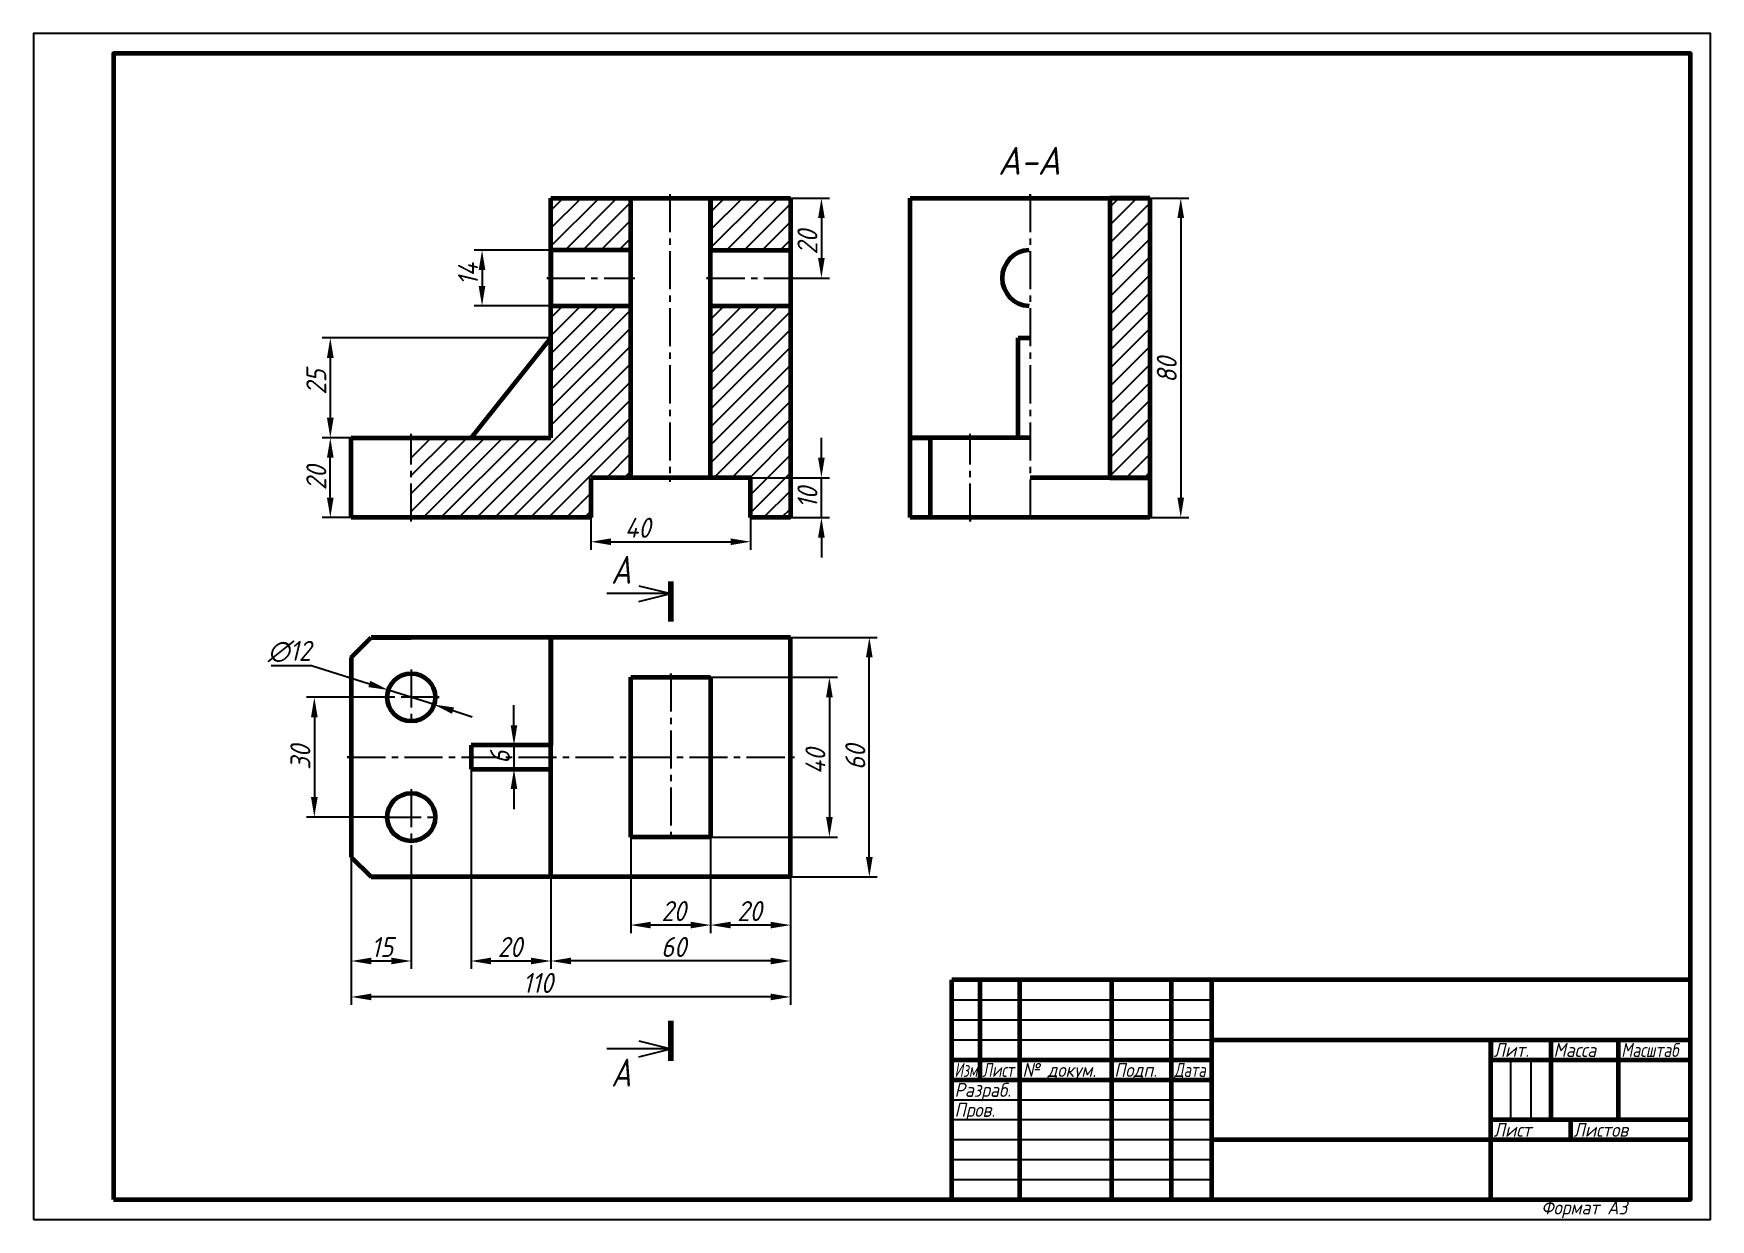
# Model space of a CAD drawing. Header units: millimetres. Extents: x 0 to 420, y 0 to 297.
import ezdxf

# ---------------------------------------------------------------- set-up
doc = ezdxf.new("R2010")
doc.units = ezdxf.units.MM
doc.header["$LTSCALE"] = 0.5
doc.linetypes.add('осевая2', pattern=[28.575, 19.05, -3.175, 3.175, -3.175])
doc.layers.get('0').update_dxf_attribs({"lineweight": 60})
doc.layers.get('Defpoints').update_dxf_attribs({"color": 5})
doc.layers.add('1-оси', color=50, linetype='осевая2')
doc.layers.add('3-размеры', color=6, linetype='Continuous')
doc.layers.add('2-штриховка', color=7, linetype='Continuous', true_color=0x00c7c7)
doc.layers.add('4-текст', color=7, linetype='Continuous', true_color=0x00ad00)
doc.styles.get("Standard").update_dxf_attribs({"font": 'isocpeui.ttf', "width": 0.9})
doc.dimstyles.new('Standart', dxfattribs={"dimtxt": 5, "dimasz": 5, "dimexe": 2, "dimexo": 0, "dimgap": 1, "dimtad": 1, "dimtoh": 1, "dimdec": 0, "dimtxsty": 'Standard', "dimcen": 2.5, "dimadec": 0, "dimazin": 0, "dimtfac": 1, "dimtdec": 0, "dimtmove": 0, "dimatfit": 3, "dimldrblk": 'DOTSMALL', "dimfxl": 1, "dimarcsym": 0})
pattern_1 = [(45, (-0.6718, -3.273), (-2.245064, 2.245064), [])]

# ---------------------------------------------------------------- blocks, each defined once
blk = doc.blocks.new('Vraz')
at = {"lineweight": -3}
for p, q in [((0, 0), (-16, 0)), ((-8, -2), (0, 0)), ((-7.99, 1.98), (0, 0))]:
    blk.add_line(p, q, dxfattribs=at)
at = {"lineweight": 100}
blk.add_line((0, 3), (0, -7), dxfattribs=at)
at = {"width": 0.8}
blk.add_text('A', height=7, dxfattribs=at).set_placement((-14.93, 2.46))
blk = doc.blocks.new('Nraz')
at = {"lineweight": 100}
blk.add_line((0, -3), (0, 7), dxfattribs=at)
at = {"lineweight": -3}
for p, q in [((0, 0), (-16, 0)), ((-8, 2), (0, 0)), ((-7.99, -1.98), (0, 0))]:
    blk.add_line(p, q, dxfattribs=at)
at = {"width": 0.8}
blk.add_text('A', height=7, dxfattribs=at).set_placement((-14.93, -9.46))
blk = doc.blocks.new('*D5')
at = {"layer": '3-размеры', "color": 0, "lineweight": -2, "transparency": 16777216}
for p, q in [((169.59, 85.77), (169.59, 71.73)), ((189.59, 85.77), (189.59, 71.73)), ((184.59, 73.73), (174.59, 73.73))]:
    blk.add_line(p, q, dxfattribs=at)
at = {"layer": '3-размеры', "color": 0, "transparency": 16777216}
for points in [[(174.59, 74.56), (174.59, 72.89), (169.59, 73.73)], [(184.59, 74.56), (184.59, 72.89), (189.59, 73.73)]]:
    blk.add_solid(points, dxfattribs=at)
at = {"layer": 'Defpoints', "color": 0, "transparency": 16777216}
for p in [(169.59, 85.77), (189.59, 85.77), (169.59, 73.73)]:
    blk.add_point(p, dxfattribs=at)
at = {"layer": '3-размеры', "color": 0, "transparency": 16777216, "insert": (179.33, 77.23), "char_height": 5, "attachment_point": 5}
blk.add_mtext('20', dxfattribs=at)
blk = doc.blocks.new('_DotSmall')
at = {"color": 0, "linetype": 'ByBlock', "const_width": 0.5}
blk.add_lwpolyline([(-0.0625, 0, 1), (0.0625, 0, 1)], format="xyb", close=True, dxfattribs=at)
blk = doc.blocks.new('*D6')
at = {"layer": '3-размеры', "color": 0, "lineweight": -2, "transparency": 16777216}
for p, q in [((149.59, 95.77), (149.59, 71.73)), ((169.59, 95.77), (169.59, 71.73)), ((164.59, 73.73), (154.59, 73.73))]:
    blk.add_line(p, q, dxfattribs=at)
at = {"layer": '3-размеры', "color": 0, "transparency": 16777216}
for points in [[(154.59, 74.56), (154.59, 72.89), (149.59, 73.73)], [(164.59, 74.56), (164.59, 72.89), (169.59, 73.73)]]:
    blk.add_solid(points, dxfattribs=at)
at = {"layer": 'Defpoints', "color": 0, "transparency": 16777216}
for p in [(149.59, 95.77), (169.59, 95.77), (149.59, 73.73)]:
    blk.add_point(p, dxfattribs=at)
at = {"layer": '3-размеры', "color": 0, "transparency": 16777216, "insert": (160.33, 77.23), "char_height": 5, "attachment_point": 5}
blk.add_mtext('20', dxfattribs=at)
blk = doc.blocks.new('*D7')
at = {"layer": '3-размеры', "color": 0, "lineweight": -2, "transparency": 16777216}
for p, q in [((129.59, 85.77), (129.59, 62.73)), ((189.59, 85.77), (189.59, 62.73)), ((184.59, 64.73), (134.59, 64.73))]:
    blk.add_line(p, q, dxfattribs=at)
at = {"layer": '3-размеры', "color": 0, "transparency": 16777216}
for points in [[(134.59, 65.56), (134.59, 63.89), (129.59, 64.73)], [(184.59, 65.56), (184.59, 63.89), (189.59, 64.73)]]:
    blk.add_solid(points, dxfattribs=at)
at = {"layer": 'Defpoints', "color": 0, "transparency": 16777216}
for p in [(129.59, 85.77), (189.59, 85.77), (129.59, 64.73)]:
    blk.add_point(p, dxfattribs=at)
at = {"layer": '3-размеры', "color": 0, "transparency": 16777216, "insert": (160.33, 68.23), "char_height": 5, "attachment_point": 5}
blk.add_mtext('60', dxfattribs=at)
blk = doc.blocks.new('*D8')
at = {"layer": '3-размеры', "color": 0, "lineweight": -2, "transparency": 16777216}
for p, q in [((109.59, 112.77), (109.59, 62.73)), ((129.59, 112.77), (129.59, 62.73)), ((114.59, 64.73), (124.59, 64.73))]:
    blk.add_line(p, q, dxfattribs=at)
at = {"layer": '3-размеры', "color": 0, "transparency": 16777216}
for points in [[(114.59, 65.56), (114.59, 63.89), (109.59, 64.73)], [(124.59, 65.56), (124.59, 63.89), (129.59, 64.73)]]:
    blk.add_solid(points, dxfattribs=at)
at = {"layer": 'Defpoints', "color": 0, "transparency": 16777216}
for p in [(109.59, 112.77), (129.59, 112.77), (129.59, 64.73)]:
    blk.add_point(p, dxfattribs=at)
at = {"layer": '3-размеры', "color": 0, "transparency": 16777216, "insert": (119.33, 68.23), "char_height": 5, "attachment_point": 5}
blk.add_mtext('20', dxfattribs=at)
blk = doc.blocks.new('*D9')
at = {"layer": '3-размеры', "color": 0, "lineweight": -2, "transparency": 16777216}
for p, q in [((59.52, 138.73), (69.65, 138.73)), ((69.65, 138.73), (84.11, 134.11)), ((100.3, 128.95), (88.87, 132.59)), ((105.06, 127.43), (109.83, 125.91))]:
    blk.add_line(p, q, dxfattribs=at)
at = {"layer": '3-размеры', "color": 0, "transparency": 16777216}
for points in [[(84.36, 134.91), (83.85, 133.32), (88.87, 132.59)], [(105.32, 128.22), (104.81, 126.63), (100.3, 128.95)]]:
    blk.add_solid(points, dxfattribs=at)
at = {"layer": 'Defpoints', "color": 0, "transparency": 16777216}
for p in [(88.87, 132.59), (100.3, 128.95)]:
    blk.add_point(p, dxfattribs=at)
at = {"layer": '3-размеры', "color": 0, "transparency": 16777216, "insert": (64.09, 142.23), "char_height": 5, "attachment_point": 5}
blk.add_mtext('∅12', dxfattribs=at)
blk = doc.blocks.new('*D11')
at = {"layer": '3-размеры', "color": 0, "lineweight": -2, "transparency": 16777216}
for p, q in [((88.59, 130.77), (68.33, 130.77)), ((70.33, 125.77), (70.33, 105.77)), ((88.59, 100.77), (68.33, 100.77))]:
    blk.add_line(p, q, dxfattribs=at)
at = {"layer": '3-размеры', "color": 0, "transparency": 16777216}
for points in [[(69.49, 125.77), (71.16, 125.77), (70.33, 130.77)], [(69.49, 105.77), (71.16, 105.77), (70.33, 100.77)]]:
    blk.add_solid(points, dxfattribs=at)
at = {"layer": 'Defpoints', "color": 0, "transparency": 16777216}
for p in [(88.59, 130.77), (70.33, 100.77), (88.59, 100.77)]:
    blk.add_point(p, dxfattribs=at)
at = {"layer": '3-размеры', "color": 0, "transparency": 16777216, "insert": (66.83, 115.73), "char_height": 5, "attachment_point": 5, "rotation": 90}
blk.add_mtext('30', dxfattribs=at)
blk = doc.blocks.new('*D12')
at = {"layer": '3-размеры', "color": 0, "lineweight": -2, "transparency": 16777216}
for p, q in [((120.33, 123.77), (120.33, 128.77)), ((109.59, 118.77), (122.33, 118.77)), ((120.33, 118.77), (120.33, 112.77)), ((109.59, 112.77), (122.33, 112.77)), ((120.33, 107.77), (120.33, 102.77))]:
    blk.add_line(p, q, dxfattribs=at)
at = {"layer": '3-размеры', "color": 0, "transparency": 16777216}
for points in [[(119.49, 123.77), (121.16, 123.77), (120.33, 118.77)], [(119.49, 107.77), (121.16, 107.77), (120.33, 112.77)]]:
    blk.add_solid(points, dxfattribs=at)
at = {"layer": 'Defpoints', "color": 0, "transparency": 16777216}
for p in [(109.59, 118.77), (109.59, 112.77), (120.33, 112.77)]:
    blk.add_point(p, dxfattribs=at)
at = {"layer": '3-размеры', "color": 0, "transparency": 16777216, "insert": (116.83, 115.77), "char_height": 5, "attachment_point": 5, "rotation": 90}
blk.add_mtext('6', dxfattribs=at)
blk = doc.blocks.new('*D13')
at = {"layer": '3-размеры', "color": 0, "lineweight": -2, "transparency": 16777216}
for p, q in [((94.59, 93.73), (94.59, 62.73)), ((79.59, 90.77), (79.59, 62.73)), ((84.59, 64.73), (89.59, 64.73))]:
    blk.add_line(p, q, dxfattribs=at)
at = {"layer": '3-размеры', "color": 0, "transparency": 16777216}
for points in [[(84.59, 65.56), (84.59, 63.89), (79.59, 64.73)], [(89.59, 65.56), (89.59, 63.89), (94.59, 64.73)]]:
    blk.add_solid(points, dxfattribs=at)
at = {"layer": 'Defpoints', "color": 0, "transparency": 16777216}
for p in [(94.59, 93.73), (79.59, 90.77), (94.59, 64.73)]:
    blk.add_point(p, dxfattribs=at)
at = {"layer": '3-размеры', "color": 0, "transparency": 16777216, "insert": (87.33, 68.23), "char_height": 5, "attachment_point": 5}
blk.add_mtext('15', dxfattribs=at)
blk = doc.blocks.new('*D14')
at = {"layer": '3-размеры', "color": 0, "lineweight": -2, "transparency": 16777216}
for p, q in [((79.59, 85.77), (79.59, 53.73)), ((189.59, 85.77), (189.59, 53.73)), ((184.59, 55.73), (84.59, 55.73))]:
    blk.add_line(p, q, dxfattribs=at)
at = {"layer": '3-размеры', "color": 0, "transparency": 16777216}
for points in [[(84.59, 56.56), (84.59, 54.89), (79.59, 55.73)], [(184.59, 56.56), (184.59, 54.89), (189.59, 55.73)]]:
    blk.add_solid(points, dxfattribs=at)
at = {"layer": 'Defpoints', "color": 0, "transparency": 16777216}
for p in [(79.59, 85.77), (189.59, 85.77), (79.59, 55.73)]:
    blk.add_point(p, dxfattribs=at)
at = {"layer": '3-размеры', "color": 0, "transparency": 16777216, "insert": (126.33, 59.23), "char_height": 5, "attachment_point": 5}
blk.add_mtext('110', dxfattribs=at)
blk = doc.blocks.new('*D15')
at = {"layer": '3-размеры', "color": 0, "lineweight": -2, "transparency": 16777216}
for p, q in [((169.59, 135.77), (201.33, 135.77)), ((199.33, 130.77), (199.33, 100.77)), ((169.59, 95.77), (201.33, 95.77))]:
    blk.add_line(p, q, dxfattribs=at)
at = {"layer": '3-размеры', "color": 0, "transparency": 16777216}
for points in [[(198.49, 130.77), (200.16, 130.77), (199.33, 135.77)], [(198.49, 100.77), (200.16, 100.77), (199.33, 95.77)]]:
    blk.add_solid(points, dxfattribs=at)
at = {"layer": 'Defpoints', "color": 0, "transparency": 16777216}
for p in [(169.59, 135.77), (169.59, 95.77), (199.33, 95.77)]:
    blk.add_point(p, dxfattribs=at)
at = {"layer": '3-размеры', "color": 0, "transparency": 16777216, "insert": (195.83, 114.73), "char_height": 5, "attachment_point": 5, "rotation": 90}
blk.add_mtext('40', dxfattribs=at)
blk = doc.blocks.new('*D16')
at = {"layer": '3-размеры', "color": 0, "lineweight": -2, "transparency": 16777216}
for p, q in [((189.59, 145.77), (211.33, 145.77)), ((209.33, 90.77), (209.33, 140.77)), ((189.59, 85.77), (211.33, 85.77))]:
    blk.add_line(p, q, dxfattribs=at)
at = {"layer": '3-размеры', "color": 0, "transparency": 16777216}
for points in [[(208.49, 140.77), (210.16, 140.77), (209.33, 145.77)], [(208.49, 90.77), (210.16, 90.77), (209.33, 85.77)]]:
    blk.add_solid(points, dxfattribs=at)
at = {"layer": 'Defpoints', "color": 0, "transparency": 16777216}
for p in [(189.59, 145.77), (209.33, 145.77), (189.59, 85.77)]:
    blk.add_point(p, dxfattribs=at)
at = {"layer": '3-размеры', "color": 0, "transparency": 16777216, "insert": (205.83, 115.73), "char_height": 5, "attachment_point": 5, "rotation": 90}
blk.add_mtext('60', dxfattribs=at)
blk = doc.blocks.new('*D17')
at = {"layer": '3-размеры', "color": 0, "lineweight": -2, "transparency": 16777216}
for p, q in [((189.59, 255.77), (199.33, 255.77)), ((197.33, 250.77), (197.33, 240.77)), ((189.59, 235.77), (199.33, 235.77))]:
    blk.add_line(p, q, dxfattribs=at)
at = {"layer": '3-размеры', "color": 0, "transparency": 16777216}
for points in [[(196.49, 250.77), (198.16, 250.77), (197.33, 255.77)], [(196.49, 240.77), (198.16, 240.77), (197.33, 235.77)]]:
    blk.add_solid(points, dxfattribs=at)
at = {"layer": 'Defpoints', "color": 0, "transparency": 16777216}
for p in [(189.59, 255.77), (189.59, 235.77), (197.33, 235.77)]:
    blk.add_point(p, dxfattribs=at)
at = {"layer": '3-размеры', "color": 0, "transparency": 16777216, "insert": (193.83, 244.73), "char_height": 5, "attachment_point": 5, "rotation": 90}
blk.add_mtext('20', dxfattribs=at)
blk = doc.blocks.new('*D18')
at = {"layer": '3-размеры', "color": 0, "lineweight": -2, "transparency": 16777216}
for p, q in [((129.59, 242.77), (110.33, 242.77)), ((112.33, 237.77), (112.33, 233.77)), ((129.59, 228.77), (110.33, 228.77))]:
    blk.add_line(p, q, dxfattribs=at)
at = {"layer": '3-размеры', "color": 0, "transparency": 16777216}
for points in [[(111.49, 237.77), (113.16, 237.77), (112.33, 242.77)], [(111.49, 233.77), (113.16, 233.77), (112.33, 228.77)]]:
    blk.add_solid(points, dxfattribs=at)
at = {"layer": 'Defpoints', "color": 0, "transparency": 16777216}
for p in [(129.59, 242.77), (112.33, 228.77), (129.59, 228.77)]:
    blk.add_point(p, dxfattribs=at)
at = {"layer": '3-размеры', "color": 0, "transparency": 16777216, "insert": (108.83, 236.73), "char_height": 5, "attachment_point": 5, "rotation": 90}
blk.add_mtext('14', dxfattribs=at)
blk = doc.blocks.new('*D19')
at = {"layer": '3-размеры', "color": 0, "lineweight": -2, "transparency": 16777216}
for p, q in [((279.59, 255.77), (289.33, 255.77)), ((287.33, 250.77), (287.33, 180.77)), ((279.59, 175.77), (289.33, 175.77))]:
    blk.add_line(p, q, dxfattribs=at)
at = {"layer": '3-размеры', "color": 0, "transparency": 16777216}
for points in [[(286.49, 250.77), (288.16, 250.77), (287.33, 255.77)], [(286.49, 180.77), (288.16, 180.77), (287.33, 175.77)]]:
    blk.add_solid(points, dxfattribs=at)
at = {"layer": 'Defpoints', "color": 0, "transparency": 16777216}
for p in [(279.59, 255.77), (279.59, 175.77), (287.33, 175.77)]:
    blk.add_point(p, dxfattribs=at)
at = {"layer": '3-размеры', "color": 0, "transparency": 16777216, "insert": (283.83, 212.73), "char_height": 5, "attachment_point": 5, "rotation": 90}
blk.add_mtext('80', dxfattribs=at)
blk = doc.blocks.new('*D20')
at = {"layer": '3-размеры', "color": 0, "lineweight": -2, "transparency": 16777216}
for p, q in [((139.59, 185.77), (139.59, 167.73)), ((179.59, 185.77), (179.59, 167.73)), ((144.59, 169.73), (174.59, 169.73))]:
    blk.add_line(p, q, dxfattribs=at)
at = {"layer": '3-размеры', "color": 0, "transparency": 16777216}
for points in [[(144.59, 170.56), (144.59, 168.89), (139.59, 169.73)], [(174.59, 170.56), (174.59, 168.89), (179.59, 169.73)]]:
    blk.add_solid(points, dxfattribs=at)
at = {"layer": 'Defpoints', "color": 0, "transparency": 16777216}
for p in [(139.59, 185.77), (179.59, 185.77), (179.59, 169.73)]:
    blk.add_point(p, dxfattribs=at)
at = {"layer": '3-размеры', "color": 0, "transparency": 16777216, "insert": (151.33, 173.23), "char_height": 5, "attachment_point": 5}
blk.add_mtext('40', dxfattribs=at)
blk = doc.blocks.new('*D21')
at = {"layer": '3-размеры', "color": 0, "lineweight": -2, "transparency": 16777216}
for p, q in [((79.59, 195.77), (72.33, 195.77)), ((74.33, 180.77), (74.33, 190.77)), ((79.59, 175.77), (72.33, 175.77))]:
    blk.add_line(p, q, dxfattribs=at)
at = {"layer": '3-размеры', "color": 0, "transparency": 16777216}
for points in [[(73.49, 190.77), (75.16, 190.77), (74.33, 195.77)], [(73.49, 180.77), (75.16, 180.77), (74.33, 175.77)]]:
    blk.add_solid(points, dxfattribs=at)
at = {"layer": 'Defpoints', "color": 0, "transparency": 16777216}
for p in [(74.33, 195.77), (79.59, 195.77), (79.59, 175.77)]:
    blk.add_point(p, dxfattribs=at)
at = {"layer": '3-размеры', "color": 0, "transparency": 16777216, "insert": (70.83, 185.73), "char_height": 5, "attachment_point": 5, "rotation": 90}
blk.add_mtext('20', dxfattribs=at)
blk = doc.blocks.new('*D22')
at = {"layer": '3-размеры', "color": 0, "lineweight": -2, "transparency": 16777216}
for p, q in [((129.59, 220.77), (72.33, 220.77)), ((74.33, 215.77), (74.33, 200.77)), ((129.59, 195.77), (72.33, 195.77))]:
    blk.add_line(p, q, dxfattribs=at)
at = {"layer": '3-размеры', "color": 0, "transparency": 16777216}
for points in [[(73.49, 215.77), (75.16, 215.77), (74.33, 220.77)], [(73.49, 200.77), (75.16, 200.77), (74.33, 195.77)]]:
    blk.add_solid(points, dxfattribs=at)
at = {"layer": 'Defpoints', "color": 0, "transparency": 16777216}
for p in [(129.59, 220.77), (74.33, 195.77), (129.59, 195.77)]:
    blk.add_point(p, dxfattribs=at)
at = {"layer": '3-размеры', "color": 0, "transparency": 16777216, "insert": (70.83, 209.73), "char_height": 5, "attachment_point": 5, "rotation": 90}
blk.add_mtext('25', dxfattribs=at)
blk = doc.blocks.new('*D23')
at = {"layer": '3-размеры', "color": 0, "lineweight": -2, "transparency": 16777216}
for p, q in [((197.33, 190.77), (197.33, 195.77)), ((179.59, 185.77), (199.33, 185.77)), ((197.33, 175.77), (197.33, 185.77)), ((179.59, 175.77), (199.33, 175.77)), ((197.33, 170.77), (197.33, 165.77))]:
    blk.add_line(p, q, dxfattribs=at)
at = {"layer": '3-размеры', "color": 0, "transparency": 16777216}
for points in [[(196.49, 190.77), (198.16, 190.77), (197.33, 185.77)], [(196.49, 170.77), (198.16, 170.77), (197.33, 175.77)]]:
    blk.add_solid(points, dxfattribs=at)
at = {"layer": 'Defpoints', "color": 0, "transparency": 16777216}
for p in [(179.59, 185.77), (197.33, 185.77), (179.59, 175.77)]:
    blk.add_point(p, dxfattribs=at)
at = {"layer": '3-размеры', "color": 0, "transparency": 16777216, "insert": (193.83, 180.77), "char_height": 5, "attachment_point": 5, "rotation": 90}
blk.add_mtext('10', dxfattribs=at)

msp = doc.modelspace()

# ---------------------------------------------------------------- hatches: boundary and pattern name
at = {"layer": '2-штриховка'}
h = msp.add_hatch(dxfattribs=at)
h.set_pattern_fill('ANSI31', color=256)
h.set_pattern_definition(pattern_1)
h.paths.add_polyline_path([(129.59, 195.77), (109.59, 195.77), (94.59, 195.77), (94.59, 175.77), (139.59, 175.77), (139.59, 185.77), (149.59, 185.77), (149.59, 228.77), (129.59, 228.77)])
h.paths.add_polyline_path([(129.59, 255.77), (129.59, 242.77), (149.59, 242.77), (149.59, 255.77)])
h.paths.add_polyline_path([(189.59, 242.77), (189.59, 255.77), (169.59, 255.77), (169.59, 242.77)])
h.paths.add_polyline_path([(169.59, 185.77), (179.59, 185.77), (179.59, 175.77), (189.59, 175.77), (189.59, 228.77), (169.59, 228.77)])
h = msp.add_hatch(dxfattribs=at)
h.set_pattern_fill('ANSI31', color=256)
h.set_pattern_definition(pattern_1)
h.paths.add_polyline_path([(269.59, 185.77), (279.59, 185.77), (279.59, 255.77), (269.59, 255.77)])

# ---------------------------------------------------------------- linework, layer by layer
for p, q in [((129.59, 195.77), (129.59, 255.77)), ((129.59, 255.77), (189.59, 255.77)), ((149.59, 185.77), (149.59, 255.77)), ((169.59, 185.77), (169.59, 255.77)), ((169.59, 255.77), (169.59, 242.77)), ((189.59, 255.77), (189.59, 175.77)), ((219.59, 175.77), (219.59, 255.77)), ((219.59, 255.77), (279.59, 255.77)), ((279.59, 255.77), (269.59, 255.77)), ((269.59, 255.77), (269.59, 185.77)), ((279.59, 255.77), (279.59, 185.77)), ((149.59, 242.77), (129.59, 242.77)), ((129.59, 242.77), (129.59, 228.77)), ((169.59, 242.77), (189.59, 242.77)), ((129.59, 228.77), (149.59, 228.77)), ((169.59, 228.77), (189.59, 228.77)), ((129.59, 220.77), (109.59, 195.77)), ((129.59, 195.77), (129.59, 220.77)), ((246.59, 195.77), (246.59, 220.77)), ((246.59, 220.77), (249.59, 220.77)), ((79.59, 175.77), (79.59, 195.77)), ((79.59, 195.77), (84.59, 195.77)), ((79.59, 195.77), (109.59, 195.77)), ((109.59, 195.77), (129.59, 195.77)), ((249.59, 195.77), (219.59, 195.77)), ((219.59, 195.77), (224.59, 195.77)), ((224.59, 195.77), (224.59, 175.77)), ((249.59, 195.77), (246.59, 195.77)), ((179.59, 185.77), (139.59, 185.77)), ((139.59, 185.77), (139.59, 175.77)), ((169.59, 185.77), (149.59, 185.77)), ((179.59, 185.77), (169.59, 185.77)), ((179.59, 175.77), (179.59, 185.77)), ((279.59, 185.77), (249.59, 185.77)), ((269.59, 185.77), (279.59, 185.77)), ((279.59, 185.77), (279.59, 175.77)), ((139.59, 175.77), (79.59, 175.77)), ((189.59, 175.77), (179.59, 175.77)), ((279.59, 175.77), (219.59, 175.77)), ((79.59, 140.77), (84.59, 145.77)), ((189.59, 145.77), (84.59, 145.77)), ((84.59, 145.77), (94.59, 145.77)), ((129.59, 85.77), (129.59, 145.77)), ((129.59, 145.77), (129.59, 118.77)), ((189.59, 85.77), (189.59, 145.77)), ((79.59, 140.77), (79.59, 90.77)), ((149.59, 95.77), (149.59, 135.77)), ((149.59, 135.77), (169.59, 135.77)), ((169.59, 135.77), (169.59, 95.77)), ((129.59, 118.77), (109.59, 118.77)), ((109.59, 118.77), (109.59, 112.77)), ((109.59, 112.77), (129.59, 112.77)), ((169.59, 95.77), (149.59, 95.77)), ((79.59, 90.77), (84.59, 85.77)), ((189.59, 85.77), (84.59, 85.77)), ((84.59, 85.77), (94.59, 85.77)), ((189.59, 85.77), (129.59, 85.77)), ((189.59, 85.77), (169.59, 85.77)), ((365, 45), (365, 40))]:
    msp.add_line(p, q)
at = {"lineweight": 60}
for p, q in [((415, 60), (230, 60)), ((230, 5), (230, 60)), ((237, 60), (237, 35)), ((247, 5), (247, 60)), ((270, 60), (270, 5)), ((285, 5), (285, 60)), ((295, 60), (295, 5)), ((295, 45), (415, 45)), ((365, 5), (365, 45)), ((380, 45), (380, 25)), ((397, 25), (397, 45)), ((230, 40), (295, 40)), ((365, 40), (415, 40)), ((230, 35), (295, 35)), ((365, 25), (415, 25)), ((385, 20), (385, 25)), ((295, 20), (415, 20))]:
    msp.add_line(p, q, dxfattribs=at)
at = {"lineweight": -3}
for p, q in [((230, 55), (295, 55)), ((230, 50), (295, 50)), ((230, 45), (295, 45)), ((370, 25), (370, 40)), ((375, 40), (375, 25)), ((230, 30), (295, 30)), ((230, 25), (295, 25)), ((230, 20), (295, 20)), ((230, 15), (295, 15)), ((230, 10), (295, 10))]:
    msp.add_line(p, q, dxfattribs=at)
at = {"lineweight": 60}
msp.add_lwpolyline([(20, 5), (415, 5), (415, 292), (20, 292)], close=True, dxfattribs=at)
for centre in [(94.59, 130.77), (94.59, 100.77)]:
    msp.add_circle(centre, 6)
msp.add_arc((249.59, 235.77), 7, 92.1047, 267.8953)
at = {"layer": '1-оси'}
for p, q in [((159.33, 256.77), (159.33, 184.77)), ((249.59, 255.77), (249.59, 256.77)), ((249.59, 256.77), (249.59, 174.77)), ((169.59, 242.77), (169.59, 235.77)), ((129.59, 235.77), (128.59, 235.77)), ((128.59, 235.77), (150.59, 235.77)), ((169.59, 235.77), (168.59, 235.77)), ((168.59, 235.77), (190.59, 235.77)), ((94.59, 174.77), (94.59, 196.77)), ((234.59, 174.77), (234.59, 196.77)), ((234.59, 175.77), (234.59, 174.77)), ((94.59, 137.77), (94.59, 123.77)), ((159.59, 135.77), (159.59, 136.77)), ((159.59, 136.77), (159.59, 94.77)), ((101.59, 130.77), (87.59, 130.77)), ((94.59, 130.77), (94.59, 130.77)), ((94.59, 130.77), (94.59, 130.77)), ((94.59, 130.77), (94.59, 130.77)), ((94.59, 130.77), (94.59, 130.77)), ((100.59, 130.77), (101.59, 130.77)), ((79.59, 115.77), (78.59, 115.77)), ((78.59, 115.77), (190.59, 115.77)), ((94.59, 107.73), (94.59, 93.73)), ((88.59, 100.77), (87.59, 100.77)), ((87.59, 100.77), (101.59, 100.77))]:
    msp.add_line(p, q, dxfattribs=at)
at = {"layer": '3-размеры'}
msp.add_line((189.59, 85.77), (189.59, 61.73), dxfattribs=at)
at = {"layer": 'Defpoints'}
msp.add_lwpolyline([(0, 0), (420, 0), (420, 297), (0, 297)], close=True, dxfattribs=at)

# ---------------------------------------------------------------- block references
at = {"layer": '2-штриховка'}
msp.add_blockref('Vraz', (159.59, 156.73), dxfattribs=at)
at = {"layer": '2-штриховка', "color": 177, "true_color": 0x293189}
msp.add_blockref('Nraz', (159.59, 42.73), dxfattribs=at)

# ---------------------------------------------------------------- texts
at = {"lineweight": -3, "width": 0.9}
msp.add_text('Формат А3', height=3.5, dxfattribs=at).set_placement((377.6, 1.25))
at = {"layer": '2-штриховка', "insert": (241.57, 268.62), "char_height": 7, "attachment_point": 1}
msp.add_mtext_dynamic_manual_height_columns('А-А', width=10, gutter_width=25, heights=[0], dxfattribs=at)
at = {"layer": '4-текст', "lineweight": -3}
for s, width, p in [('Лит.', 0.9, (365.67, 40.7)), ('Масса', 0.9, (380.67, 40.7)), ('Масштаб', 0.8, (397.67, 40.7)), ('Изм.', 0.7, (230.67, 35.7)), ('Лист', 0.75, (237.67, 35.7)), ('№ докум.', 0.9, (247.67, 35.7)), ('Подп.', 0.9, (270.67, 35.7)), ('Дата', 0.75, (285.67, 35.7)), ('Разраб.', 0.9, (230.67, 30.7)), ('Пров.', 0.9, (230.67, 25.7)), ('Лист', 0.9, (365.67, 20.7)), ('Листов', 0.9, (385.67, 20.7))]:
    msp.add_text(s, height=3.5, dxfattribs=dict(at, width=width)).set_placement(p)

# ---------------------------------------------------------------- dimensions: what is measured, and where the dimension line sits
at = {"layer": '3-размеры'}
for base, p1, p2, picture, middle in [((197.33, 235.77), (189.59, 255.77), (189.59, 235.77), '*D17', (197.33, 244.73)), ((287.33, 175.77), (279.59, 255.77), (279.59, 175.77), '*D19', (287.33, 212.73)), ((112.33, 228.77), (129.59, 242.77), (129.59, 228.77), '*D18', (112.33, 236.73)), ((74.33, 195.77), (129.59, 220.77), (129.59, 195.77), '*D22', (74.33, 209.73)), ((74.33, 195.77), (79.59, 175.77), (79.59, 195.77), '*D21', (74.33, 185.73)), ((197.33, 185.77), (179.59, 175.77), (179.59, 185.77), '*D23', (197.33, 180.77)), ((209.33, 145.77), (189.59, 85.77), (189.59, 145.77), '*D16', (209.33, 115.73)), ((199.33, 95.77), (169.59, 135.77), (169.59, 95.77), '*D15', (199.33, 114.73)), ((70.33, 100.77), (88.59, 130.77), (88.59, 100.77), '*D11', (70.33, 115.73)), ((120.33, 112.77), (109.59, 118.77), (109.59, 112.77), '*D12', (120.33, 115.77))]:
    dim = msp.add_linear_dim(base=base, p1=p1, p2=p2, angle=90, dimstyle='Standart', dxfattribs=at)
    dim.commit()
    dim.dimension.update_dxf_attribs({"geometry": picture, "text_midpoint": middle, "dimtype": 160})
for base, p1, p2, picture, middle in [((179.59, 169.73), (139.59, 185.77), (179.59, 185.77), '*D20', (151.33, 169.73)), ((129.59, 64.73), (109.59, 112.77), (129.59, 112.77), '*D8', (119.33, 64.73)), ((94.59, 64.73), (79.59, 90.77), (94.59, 93.73), '*D13', (87.33, 64.73)), ((149.59, 73.73), (169.59, 95.77), (149.59, 95.77), '*D6', (160.33, 73.73)), ((79.59, 55.73), (189.59, 85.77), (79.59, 85.77), '*D14', (126.33, 55.73)), ((129.59, 64.73), (189.59, 85.77), (129.59, 85.77), '*D7', (160.33, 64.73)), ((169.59, 73.73), (189.59, 85.77), (169.59, 85.77), '*D5', (179.33, 73.73))]:
    dim = msp.add_linear_dim(base=base, p1=p1, p2=p2, dimstyle='Standart', dxfattribs=at)
    dim.commit()
    dim.dimension.update_dxf_attribs({"geometry": picture, "text_midpoint": middle, "dimtype": 160})
dim = msp.add_diameter_dim_2p(p1=(100.3, 128.95), p2=(88.87, 132.59), dimstyle='Standart', dxfattribs=at)
dim.commit()
dim.dimension.update_dxf_attribs({"geometry": '*D9', "text_midpoint": (64.09, 138.73), "dimtype": 163})

doc.saveas('drawing.dxf')
